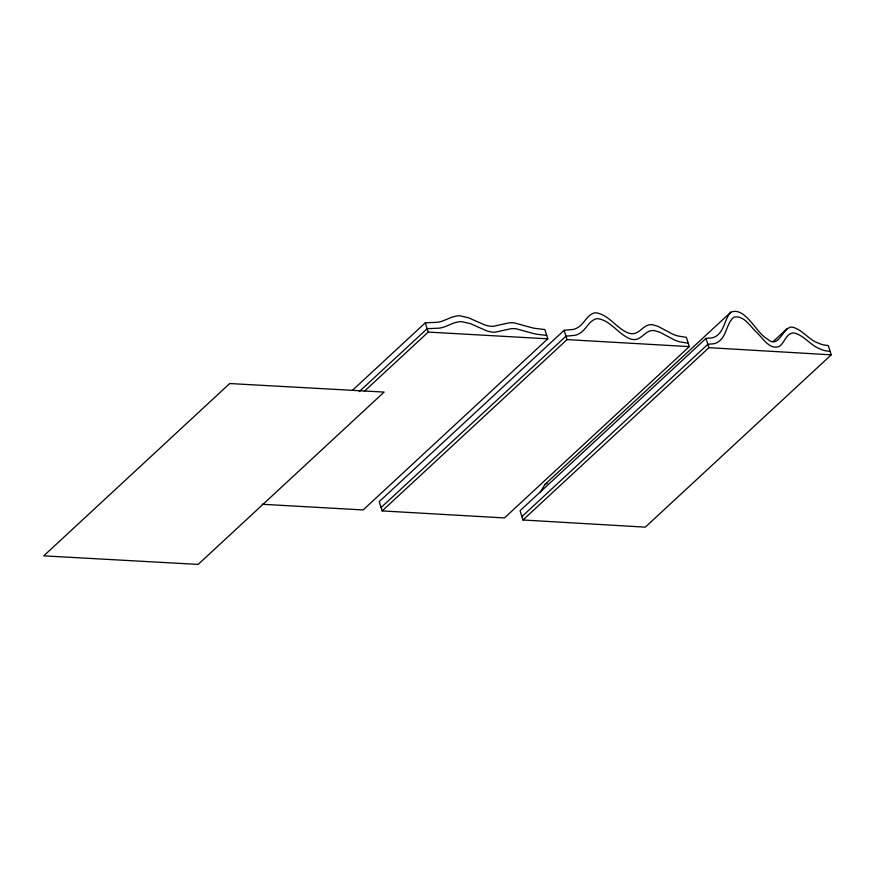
<?xml version="1.0" encoding="UTF-8"?>
<svg xmlns="http://www.w3.org/2000/svg" width="875" height="875" viewBox="0 0 875 875"><rect width="100%" height="100%" fill="white"/><g stroke="black" fill="none" stroke-linecap="round" stroke-linejoin="round"><path stroke-width="1.31" d="M540.159 492.527L544.863 484.52L730.8 312.2C745.369 306.436 755.858 332.587 767.036 338.767C778.859 349.048 781.594 330.006 790.311 327.184A10.478 7.066 47.2 0 1 792.652 327.184C802.419 329.766 808.38 339.259 817.72 342.891A29.848 20.136 47.2 0 0 823.834 344.958L828.308 345.57L831.25 354.834L645.302 527.144L522.988 519.991L520.056 510.716L705.994 338.406L712.097 337.87A28.536 19.25 47.2 0 0 716.603 335.88C724.577 330.236 724.522 319.134 730.8 312.2M352.428 390.348L425.294 322.82L437.752 322.262A58.395 39.386 47.2 0 0 442.422 321.07L452.769 316.87L457.68 315.809A24.642 16.614 47.2 0 1 459.889 315.788L468.705 317.844L484.848 324.986A29.181 19.688 47.2 0 0 493.227 326.32L509.031 322.875A33.053 22.291 47.2 0 1 514.347 322.908L530.217 327.283A73.62 49.656 47.2 0 0 534.942 328.366L544.852 329.558L547.783 338.822L363.125 509.95L262.248 504.263M359.275 391.595L427.153 328.694L439.611 328.136A58.395 39.386 47.2 0 0 444.281 326.944L454.628 322.733L459.55 321.683A24.642 16.614 47.2 0 1 461.759 321.661L470.575 323.717L486.708 330.859A29.181 19.688 47.2 0 0 495.097 332.194L510.891 328.748A33.053 22.291 47.2 0 1 516.206 328.781L532.077 333.156A73.62 49.656 47.2 0 0 536.802 334.239L546.711 335.42M364.35 391.289L428.236 332.084L547.783 338.822M564.102 330.323L379.236 501.637L382.178 510.913L504.448 517.934L689.314 346.62L686.372 337.356L677.895 335.978A40.6 27.387 47.2 0 1 672.514 334.075L658.077 326.386L652.531 324.723A15.892 10.719 47.2 0 0 650.18 324.68C643.005 325.259 639.505 334.086 632.013 333.692A14.459 9.756 47.2 0 1 628.884 333.178C616.612 328.803 609.481 315 596.203 312.823A12.195 8.225 47.2 0 0 593.994 313.009C586.633 315.394 584.183 324.1 577.588 327.677A36.094 24.347 47.2 0 1 573.617 329.394L564.102 330.323L567.044 339.598L382.178 510.913M381.106 507.511L565.961 336.197L575.477 335.256A36.094 24.347 47.2 0 0 579.458 333.55C586.042 329.973 588.492 321.267 595.864 318.883A12.195 8.225 47.2 0 1 598.062 318.697C611.341 320.873 618.472 334.677 630.744 339.041A14.459 9.756 47.2 0 0 633.872 339.566C641.364 339.948 644.864 331.133 652.039 330.542A15.892 10.719 47.2 0 1 654.402 330.597L659.936 332.259L674.373 339.948A40.6 27.387 47.2 0 0 679.755 341.852L688.231 343.23M521.916 516.589L707.853 344.28L713.956 343.744A28.536 19.25 47.2 0 0 718.473 341.753C726.983 335.934 726.162 323.509 733.884 317.144C743.936 314.869 750.477 326.867 756.941 332.675C762.945 338.166 769.475 350.077 779.111 346.5C784.547 343.12 785.509 334.731 792.17 333.058A10.478 7.066 47.2 0 1 794.511 333.058C804.278 335.639 810.25 345.133 819.58 348.764A29.848 20.136 47.2 0 0 825.694 350.831L830.167 351.433M522.988 519.991L708.936 347.67L831.25 354.834M773.019 341.72L787.019 328.748M544.863 484.52L547.411 483.044M567.044 339.598L689.314 346.62M705.994 338.406L708.936 347.67M425.294 322.82L428.236 332.084M229.698 383.545L43.75 555.866L198.166 564.408L384.114 392.088L229.698 383.545"/></g></svg>
